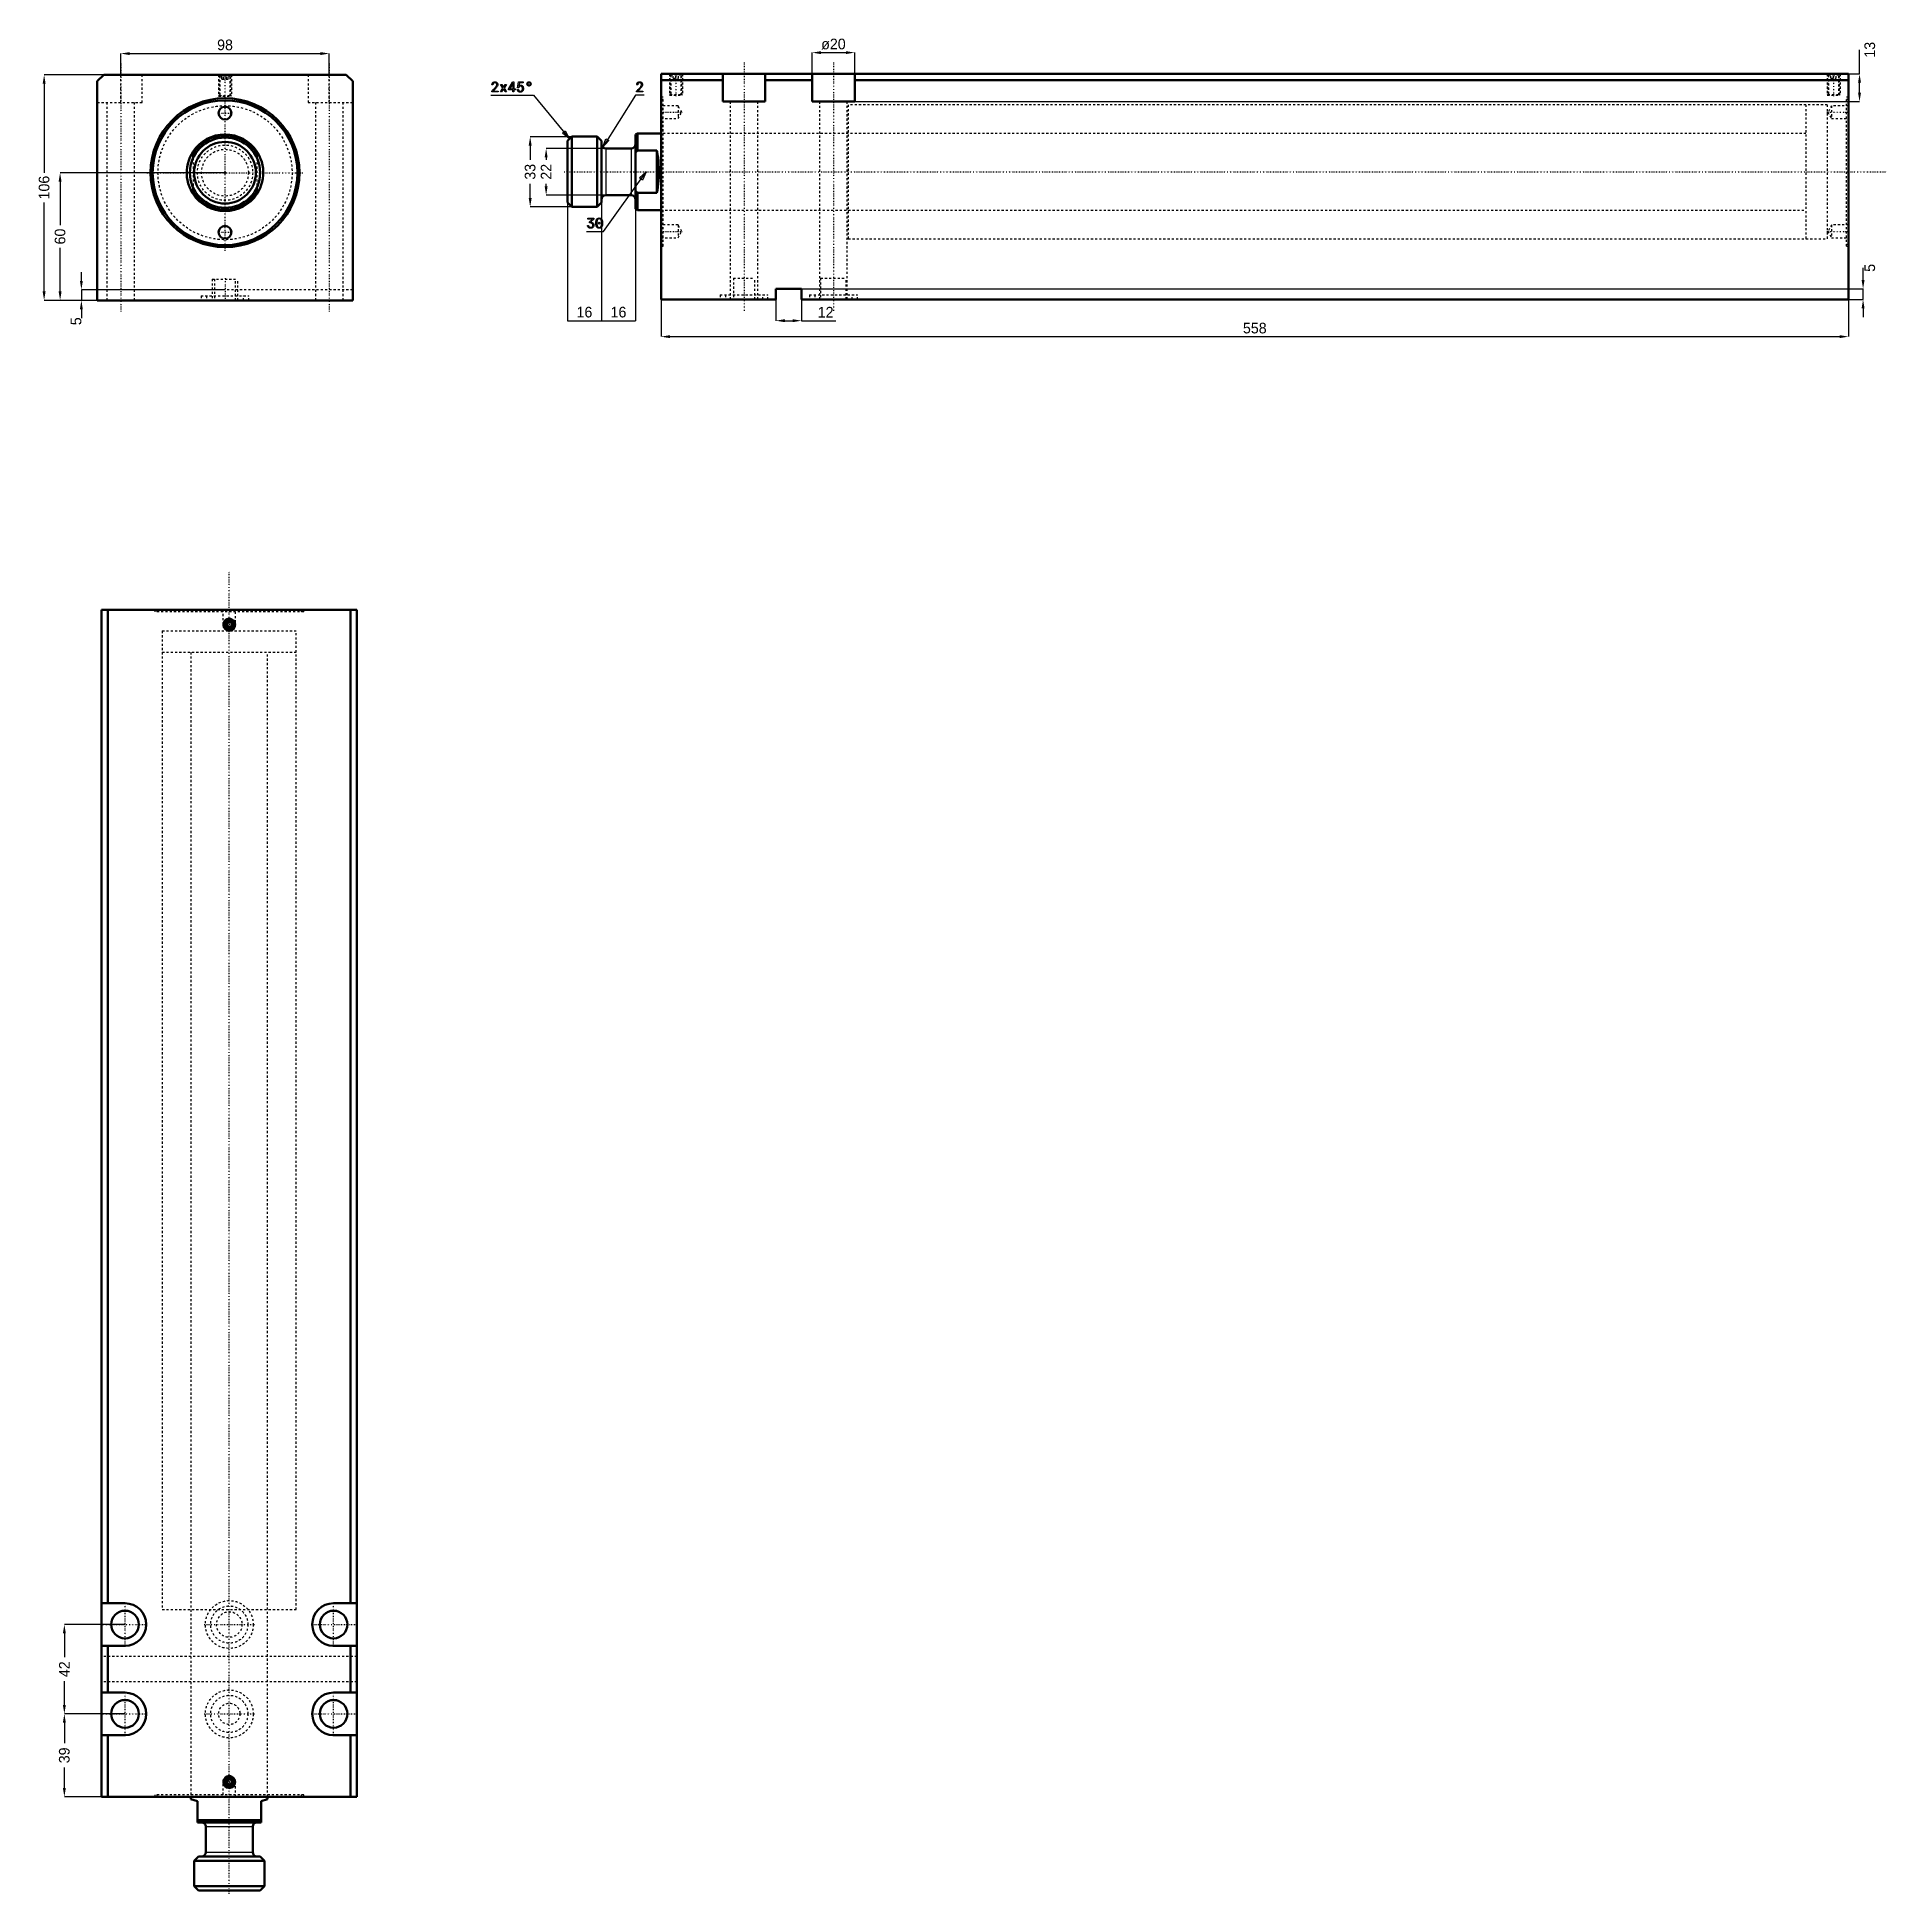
# Model space of a CAD drawing. Header units: millimetres. Extents: x -88 to 781, y -809 to 64.
import ezdxf

# ---------------------------------------------------------------- set-up
doc = ezdxf.new("R2010")
doc.units = ezdxf.units.MM
doc.linetypes.add('Center', pattern=[1.5, 0.45, -0.5, 0.05, -0.5])
doc.linetypes.add('Dashed', pattern=[2, 1, -1])
for name, color, linetype, lineweight in [('2d ConnectionPoints', 7, 'Continuous', 50), ('AM_0', 7, 'Continuous', 50), ('AM_4', 3, 'Continuous', 25), ('AM_5', 3, 'Continuous', 25), ('AM_7', 7, 'Center', 25), ('AM_9', 6, 'Dashed', 25)]:
    doc.layers.add(name, color=color, linetype=linetype, lineweight=lineweight)
doc.dimstyles.new('ISO-25', dxfattribs={"dimtxt": 2.5, "dimasz": 2.5, "dimexe": 1.25, "dimexo": 0.625, "dimtad": 1, "dimtxsty": 'Standard', "dimcen": 2.5, "dimadec": 0, "dimazin": 0, "dimtfac": 1, "dimtmove": 0, "dimatfit": 3, "dimfxl": 0, "dimarcsym": 0})

# ---------------------------------------------------------------- blocks, each defined once
blk = doc.blocks.new('1_JECX_MF_TLA_63_450_0_rod__0_in_JECX_MF_160_TLA_63_450_0__0')
at = {"layer": 'AM_0'}
for p, q in [((-15, 6.87), (-15, 9.95)), ((15, 9.95), (15, 6.87)), ((-15, -9.95), (-15, -6.87)), ((15, -6.87), (15, -9.95))]:
    blk.add_line(p, q, dxfattribs=at)
for points in [[(-15, 9.95), (-15.81, 8.6), (-16.5, 7.19), (-17.06, 5.73), (-17.5, 4.22), (-17.8, 2.68), (-17.97, 1.12), (-17.99, -0.45), (-17.89, -2.02), (-17.64, -3.57), (-17.26, -5.1), (-16.75, -6.58), (-16.12, -8.02), (-15.36, -9.39), (-15, -9.95)], [(15, -9.95), (15.81, -8.6), (16.5, -7.19), (17.06, -5.73), (17.5, -4.22), (17.8, -2.68), (17.97, -1.12), (17.99, 0.45), (17.89, 2.02), (17.64, 3.57), (17.26, 5.1), (16.75, 6.58), (16.12, 8.02), (15.36, 9.39), (15, 9.95)]]:
    blk.add_lwpolyline(points, dxfattribs=at)
for radius in [16.5, 14.5]:
    blk.add_circle((0, 0), radius, dxfattribs=at)
for radius, start, end in [(18, 33.55731, 146.44269), (17.5, 31.00272, 148.99728), (17.5, 211.00272, 328.99728), (18, 213.55731, 326.44269)]:
    blk.add_arc((0, 0), radius, start, end, dxfattribs=at)
at = {"layer": 'AM_9'}
for p, q in [((-15, 6.87), (-15, -6.87)), ((15, 6.87), (15, -6.87))]:
    blk.add_line(p, q, dxfattribs=at)
for radius in [13, 11]:
    blk.add_circle((0, 0), radius, dxfattribs=at)
blk = doc.blocks.new('2_JECX_MF_EXLA_63_450_0_body__0_in_JECX_MF_160_TLA_63_450_0__0')
at = {"layer": 'AM_0'}
for p, q in [((-57, 46), (-60, 43)), ((57, 46), (-57, 46)), ((60, 43), (57, 46)), ((-60, 43), (-60, -60)), ((60, -60), (60, 43)), ((-60, -60), (60, -60))]:
    blk.add_line(p, q, dxfattribs=at)
for centre, radius in [((0, 0), 35), ((0, 0), 34), ((0, 28), 3), ((0, -28), 3)]:
    blk.add_circle(centre, radius, dxfattribs=at)
at = {"layer": 'AM_5', "linetype": 'Dashed'}
for p, q in [((-3, 46), (-3, 36)), ((3, 46), (3, 36))]:
    blk.add_line(p, q, dxfattribs=at)
at = {"layer": 'AM_7'}
for p, q in [((-49, 51.3), (-49, -65.3)), ((0, -36.75), (0, 46.5)), ((49, 51.3), (49, -65.3)), ((-3.15, 28), (3.15, 28)), ((-36.75, 0), (36.75, 0)), ((-3.15, -28), (3.15, -28)), ((0, -49.5), (0, -60.5))]:
    blk.add_line(p, q, dxfattribs=at)
at = {"layer": 'AM_9'}
for p, q in [((-49, 33), (-49, 46)), ((-39, 33), (-39, 46)), ((-3, 46), (-2.73, 45.73)), ((-2.73, 45.73), (-2.73, 36.27)), ((-2.73, 45.73), (2.73, 45.73)), ((-1.9, 46), (-2.4, 45.5)), ((-2.4, 45.5), (2.4, 45.5)), ((-2.4, 45.5), (-2.4, 36)), ((-1.44, 44), (-1.44, 46)), ((-1.44, 44), (1.44, 44)), ((-0.72, 44), (-0.72, 46)), ((0.72, 44), (0.72, 46)), ((1.44, 44), (1.44, 46)), ((2.4, 45.5), (1.9, 46)), ((2.4, 36), (2.4, 45.5)), ((2.73, 45.73), (3, 46)), ((2.73, 36.27), (2.73, 45.73)), ((39, 46), (39, 33)), ((49, 33), (49, 46)), ((-2.73, 36.27), (-3, 36)), ((-3, 36), (3, 36)), ((-2.73, 36.27), (2.73, 36.27)), ((3, 36), (2.73, 36.27)), ((-60, 33), (-39, 33)), ((-55.5, 33), (-55.5, -60)), ((-42.5, -60), (-42.5, 33)), ((39, 33), (60, 33)), ((42.5, 33), (42.5, -60)), ((55.5, -60), (55.5, 33)), ((-6, -50), (6, -50)), ((-6, -50), (-6, -60)), ((-5, -50), (-5, -60)), ((5, -60), (5, -50)), ((6, -60), (6, -50)), ((60, -55), (-60, -55)), ((-11.25, -57.9), (11.25, -57.9)), ((-11.25, -57.9), (-11.25, -60)), ((-8.75, -57.9), (-8.75, -60)), ((8.75, -60), (8.75, -57.9)), ((11.25, -60), (11.25, -57.9))]:
    blk.add_line(p, q, dxfattribs=at)
blk.add_circle((0, 0), 31.5, dxfattribs=at)
blk = doc.blocks.new('*D3')
at = {"layer": 'AM_5', "color": 0, "lineweight": -2}
for p, q in [((-49, 46), (-49, 56)), ((-44.83, 56), (44.83, 56)), ((49, 46), (49, 56))]:
    blk.add_line(p, q, dxfattribs=at)
at = {"layer": 'AM_5', "color": 0}
for points in [[(-44.83, 56.69), (-44.83, 55.31), (-49, 56)], [(44.83, 55.31), (44.83, 56.69), (49, 56)]]:
    blk.add_solid(points, dxfattribs=at)
at = {"layer": 'Defpoints', "color": 0}
for p in [(49, 56), (-49, 46), (49, 46)]:
    blk.add_point(p, dxfattribs=at)
at = {"layer": 'AM_5', "color": 0, "insert": (0, 60.05), "char_height": 5, "attachment_point": 5}
blk.add_mtext('98', dxfattribs=at)
blk = doc.blocks.new('*D4')
at = {"layer": 'AM_5', "color": 0, "lineweight": -2}
for p, q in [((-57, 46), (-85, 46)), ((-85, 41.83), (-85, -0.03)), ((-85, -55.83), (-85, -13.97)), ((-60, -60), (-85, -60))]:
    blk.add_line(p, q, dxfattribs=at)
at = {"layer": 'AM_5', "color": 0}
for points in [[(-84.31, 41.83), (-85.69, 41.83), (-85, 46)], [(-85.69, -55.83), (-84.31, -55.83), (-85, -60)]]:
    blk.add_solid(points, dxfattribs=at)
at = {"layer": 'Defpoints', "color": 0}
for p in [(-57, 46), (-85, -60), (-60, -60)]:
    blk.add_point(p, dxfattribs=at)
at = {"layer": 'AM_5', "color": 0, "insert": (-85, -7), "char_height": 5, "attachment_point": 5, "rotation": 90}
blk.add_mtext('106', dxfattribs=at)
blk = doc.blocks.new('*D5')
at = {"layer": 'AM_5', "color": 0, "lineweight": -2}
for p, q in [((0, 0), (-77.5, 0)), ((-77.5, -4.17), (-77.5, -24.69)), ((-77.5, -55.83), (-77.5, -35.31)), ((-60, -60), (-77.5, -60))]:
    blk.add_line(p, q, dxfattribs=at)
at = {"layer": 'AM_5', "color": 0}
for points in [[(-76.81, -4.17), (-78.19, -4.17), (-77.5, 0)], [(-78.19, -55.83), (-76.81, -55.83), (-77.5, -60)]]:
    blk.add_solid(points, dxfattribs=at)
at = {"layer": 'Defpoints', "color": 0}
for p in [(0, 0), (-77.5, -60), (-60, -60)]:
    blk.add_point(p, dxfattribs=at)
at = {"layer": 'AM_5', "color": 0, "insert": (-77.5, -30), "char_height": 5, "attachment_point": 5, "rotation": 90}
blk.add_mtext('60', dxfattribs=at)
blk = doc.blocks.new('*D6')
at = {"layer": 'AM_5', "color": 0, "lineweight": -2}
for p, q in [((-67.5, -50.83), (-67.5, -46.67)), ((0, -55), (-67.5, -55)), ((-67.5, -55), (-67.5, -60)), ((-60, -60), (-67.5, -60)), ((-67.5, -64.17), (-67.5, -68.33))]:
    blk.add_line(p, q, dxfattribs=at)
at = {"layer": 'AM_5', "color": 0}
for points in [[(-68.19, -50.83), (-66.81, -50.83), (-67.5, -55)], [(-66.81, -64.17), (-68.19, -64.17), (-67.5, -60)]]:
    blk.add_solid(points, dxfattribs=at)
at = {"layer": 'Defpoints', "color": 0}
for p in [(-67.5, -60), (-60, -60), (0, -55)]:
    blk.add_point(p, dxfattribs=at)
at = {"layer": 'AM_5', "color": 0, "insert": (-70, -69.83), "char_height": 5, "attachment_point": 5, "rotation": 90}
blk.add_mtext('5', dxfattribs=at)
blk = doc.blocks.new('1_JECX_MF_TLA_63_450_0_rod__0_in_JECX_MF_160_TLA_63_450_0__4')
at = {"layer": 'AM_0'}
for p, q in [((-18, 0), (-18, -1.03)), ((18, -1.03), (18, 0)), ((-15, -2), (-18, -1.03)), ((-15, -12), (-15, -2)), ((18, -1.03), (15, -2)), ((15, -2), (15, -12)), ((-15, -11), (15, -11)), ((-15, -12), (15, -12)), ((-11, -14), (-11, -26)), ((11, -26), (11, -14)), ((-14.5, -28), (-16.5, -30)), ((-16.5, -30), (16.5, -30)), ((-16.5, -30), (-16.5, -42)), ((-14.5, -28), (14.5, -28)), ((16.5, -30), (14.5, -28)), ((16.5, -42), (16.5, -30)), ((-16.5, -42), (-14.5, -44)), ((-16.5, -42), (16.5, -42)), ((14.5, -44), (16.5, -42)), ((-14.5, -44), (14.5, -44))]:
    blk.add_line(p, q, dxfattribs=at)
for centre, start, end in [((-13, -14), 360, 90), ((13, -14), 90, 180), ((-13, -26), 270, 0), ((13, -26), 180, 270)]:
    blk.add_arc(centre, 2, start, end, dxfattribs=at)
at = {"layer": 'AM_4'}
for p, q in [((-11, -14), (11, -14)), ((-11, -26), (11, -26))]:
    blk.add_line(p, q, dxfattribs=at)
at = {"layer": 'AM_7'}
blk.add_line((0, -45.6), (0, 576), dxfattribs=at)
at = {"layer": 'AM_9'}
for p, q in [((-31.5, 548), (31.5, 548)), ((-31.5, 548), (-31.5, 538)), ((31.5, 538), (31.5, 548)), ((-31.5, 538), (31.5, 538)), ((-18, 538), (-18, 0)), ((18, 0), (18, 538))]:
    blk.add_line(p, q, dxfattribs=at)
blk = doc.blocks.new('2_JECX_MF_EXLA_63_450_0_body__0_in_JECX_MF_160_TLA_63_450_0__4')
at = {"layer": 'AM_0'}
for p, q in [((60, 558), (-60, 558)), ((-60, 558), (-60, 0)), ((-57, 558), (-57, 91)), ((-0.72, 552.25), (-1.44, 551)), ((-1.44, 551), (-0.72, 549.75)), ((0.72, 552.25), (-0.72, 552.25)), ((1.44, 551), (0.72, 552.25)), ((0.72, 549.75), (1.44, 551)), ((57, 558), (57, 91)), ((60, 558), (60, 0)), ((-0.72, 549.75), (0.72, 549.75)), ((-49, 91), (-60, 91)), ((60, 91), (49, 91)), ((-60, 71), (-49, 71)), ((-57, 71), (-57, 49)), ((49, 71), (60, 71)), ((57, 71), (57, 49)), ((-49, 49), (-60, 49)), ((60, 49), (49, 49)), ((-60, 29), (-49, 29)), ((-57, 29), (-57, 0)), ((49, 29), (60, 29)), ((57, 29), (57, 0)), ((60, 0), (-60, 0)), ((-0.72, 8.25), (-1.44, 7)), ((-1.44, 7), (-0.72, 5.75)), ((0.72, 8.25), (-0.72, 8.25)), ((-0.72, 5.75), (0.72, 5.75)), ((1.44, 7), (0.72, 8.25)), ((0.72, 5.75), (1.44, 7))]:
    blk.add_line(p, q, dxfattribs=at)
for centre, radius in [((0, 551), 2.73), ((0, 551), 2.4), ((0, 551), 1.9), ((-49, 81), 6.5), ((49, 81), 6.5), ((-49, 39), 6.5), ((49, 39), 6.5), ((0, 7), 2.73), ((0, 7), 2.4), ((0, 7), 1.9)]:
    blk.add_circle(centre, radius, dxfattribs=at)
for centre, start, end in [((-49, 81), 270, 90), ((49, 81), 90, 270), ((-49, 39), 270, 90), ((49, 39), 90, 270)]:
    blk.add_arc(centre, 10, start, end, dxfattribs=at)
at = {"layer": 'AM_5'}
for centre in [(0, 551), (0, 7)]:
    blk.add_arc(centre, 3, 75, 15, dxfattribs=at)
at = {"layer": 'AM_7'}
for p, q in [((-3.15, 551), (3.15, 551)), ((-49, 70.5), (-49, 91.5)), ((49, 70.5), (49, 91.5)), ((-59.5, 81), (-38.5, 81)), ((-11.81, 81), (11.81, 81)), ((38.5, 81), (59.5, 81)), ((-49, 28.5), (-49, 49.5)), ((49, 28.5), (49, 49.5)), ((-59.5, 39), (-38.5, 39)), ((-11.81, 39), (11.81, 39)), ((38.5, 39), (59.5, 39)), ((-3.15, 7), (3.15, 7))]:
    blk.add_line(p, q, dxfattribs=at)
at = {"layer": 'AM_9'}
for p, q in [((-35, 558), (-35, 557)), ((35, 557), (-35, 557)), ((-34, 558), (-34, 557)), ((-3, 558), (-3, 550)), ((-3, 550), (3, 550)), ((-3, 550), (0, 548.27)), ((0, 548.27), (3, 550)), ((3, 550), (3, 558)), ((34, 557), (34, 558)), ((35, 557), (35, 558)), ((-31.5, 548), (31.5, 548)), ((-31.5, 548), (-31.5, 88)), ((31.5, 88), (31.5, 548)), ((-31.5, 88), (31.5, 88)), ((-18, 88), (-18, 0)), ((18, 0), (18, 88)), ((60, 66), (-60, 66)), ((60, 54), (-60, 54)), ((0, 9.73), (-3, 8)), ((3, 8), (0, 9.73)), ((35, 1), (-35, 1)), ((-35, 1), (-35, 0)), ((-34, 1), (-34, 0)), ((-3, 8), (3, 8)), ((-3, 8), (-3, 0)), ((3, 0), (3, 8)), ((34, 0), (34, 1)), ((35, 0), (35, 1))]:
    blk.add_line(p, q, dxfattribs=at)
for centre, radius in [((0, 81), 11.25), ((0, 81), 8.75), ((0, 81), 6), ((0, 39), 11.25), ((0, 39), 8.75), ((0, 39), 5)]:
    blk.add_circle(centre, radius, dxfattribs=at)
blk = doc.blocks.new('*D12')
at = {"layer": 'AM_5', "color": 0, "lineweight": -2}
for p, q in [((-47, -682.4), (-75.5, -682.4)), ((-75.5, -686.56), (-75.5, -697.73)), ((-75.5, -720.23), (-75.5, -709.06)), ((-47, -724.4), (-75.5, -724.4))]:
    blk.add_line(p, q, dxfattribs=at)
at = {"layer": 'AM_5', "color": 0}
for points in [[(-76.19, -686.56), (-74.8, -686.56), (-75.5, -682.4)], [(-76.19, -720.23), (-74.8, -720.23), (-75.5, -724.4)]]:
    blk.add_solid(points, dxfattribs=at)
at = {"layer": 'Defpoints', "color": 0}
for p in [(-75.5, -682.4), (-47, -682.4), (-47, -724.4)]:
    blk.add_point(p, dxfattribs=at)
at = {"layer": 'AM_5', "color": 0, "insert": (-75.5, -703.4), "char_height": 5, "attachment_point": 5, "rotation": 90}
blk.add_mtext('42', dxfattribs=at)
blk = doc.blocks.new('*D13')
at = {"layer": 'AM_5', "color": 0, "lineweight": -2}
for p, q in [((-47, -724.4), (-75.5, -724.4)), ((-75.5, -728.56), (-75.5, -738.23)), ((-75.5, -759.23), (-75.5, -749.56)), ((-58, -763.4), (-75.5, -763.4))]:
    blk.add_line(p, q, dxfattribs=at)
at = {"layer": 'AM_5', "color": 0}
for points in [[(-76.19, -728.56), (-74.8, -728.56), (-75.5, -724.4)], [(-76.19, -759.23), (-74.8, -759.23), (-75.5, -763.4)]]:
    blk.add_solid(points, dxfattribs=at)
at = {"layer": 'Defpoints', "color": 0}
for p in [(-47, -724.4), (-75.5, -763.4), (-58, -763.4)]:
    blk.add_point(p, dxfattribs=at)
at = {"layer": 'AM_5', "color": 0, "insert": (-75.5, -743.9), "char_height": 5, "attachment_point": 5, "rotation": 90}
blk.add_mtext('39', dxfattribs=at)
blk = doc.blocks.new('1_JECX_MF_TLA_63_450_0_rod__0_in_JECX_MF_160_TLA_63_450_0__2')
at = {"layer": 'AM_0'}
for p, q in [((-11, 18), (-12, 17.5)), ((-12, 17.5), (-12, -17.5)), ((0, 18), (-11, 18)), ((-11, 18), (-11, 9.95)), ((-42, 16.5), (-44, 14.5)), ((-44, 14.5), (-44, -14.5)), ((-30, 16.5), (-42, 16.5)), ((-42, 16.5), (-42, -16.5)), ((-28, 14.5), (-30, 16.5)), ((-30, 16.5), (-30, -16.5)), ((-28, 14.5), (-28, -14.5)), ((-14, 11), (-26, 11)), ((-11, 9.95), (-12, 9.01)), ((-2, 9.95), (-11, 9.95)), ((-2, 9.95), (-2, -9.95)), ((-44, -14.5), (-42, -16.5)), ((-42, -16.5), (-30, -16.5)), ((-30, -16.5), (-28, -14.5)), ((-26, -11), (-14, -11)), ((-12, -9.01), (-11, -9.95)), ((-11, -9.95), (-2, -9.95)), ((-11, -9.95), (-11, -18)), ((-12, -17.5), (-11, -18)), ((-11, -18), (0, -18))]:
    blk.add_line(p, q, dxfattribs=at)
blk.add_lwpolyline([(-2, -9.95), (-1.74, -8.6), (-1.51, -7.19), (-1.33, -5.73), (-1.19, -4.22), (-1.09, -2.68), (-1.04, -1.12), (-1.03, 0.45), (-1.06, 2.02), (-1.14, 3.57), (-1.26, 5.1), (-1.43, 6.58), (-1.64, 8.02), (-1.88, 9.39), (-2, 9.95)], dxfattribs=at)
for centre, start, end in [((-26, 13), 180, 270), ((-14, 13), 270, 0), ((-26, -13), 90, 180), ((-14, -13), 360, 90)]:
    blk.add_arc(centre, 2, start, end, dxfattribs=at)
at = {"layer": 'AM_4'}
for p, q in [((-26, 11), (-26, -11)), ((-14, 11), (-14, -11))]:
    blk.add_line(p, q, dxfattribs=at)
at = {"layer": 'AM_7'}
blk.add_line((-45.6, 0), (576, 0), dxfattribs=at)
at = {"layer": 'AM_9'}
for p, q in [((548, 31.5), (538, 31.5)), ((538, 31.5), (538, -31.5)), ((548, 31.5), (548, -31.5)), ((538, 18), (0, 18)), ((0, -18), (538, -18)), ((538, -31.5), (548, -31.5))]:
    blk.add_line(p, q, dxfattribs=at)
blk = doc.blocks.new('2_JECX_MF_EXLA_63_450_0_body__0_in_JECX_MF_160_TLA_63_450_0__2')
at = {"layer": 'AM_0'}
for p, q in [((0, -60), (0, 46)), ((558, 46), (0, 46)), ((29, 46), (29, 33)), ((49, 33), (49, 46)), ((71, 46), (71, 33)), ((91, 33), (91, 46)), ((558, -60), (558, 46)), ((29, 43), (0, 43)), ((71, 43), (49, 43)), ((558, 43), (91, 43)), ((29, 33), (49, 33)), ((71, 33), (91, 33)), ((54, -60), (0, -60)), ((54, -55), (54, -60)), ((66, -55), (54, -55)), ((66, -60), (66, -55)), ((558, -60), (66, -60))]:
    blk.add_line(p, q, dxfattribs=at)
at = {"layer": 'AM_5', "linetype": 'Dashed'}
for p, q in [((4, 46), (4, 36)), ((10, 46), (10, 36)), ((548, 46), (548, 36)), ((554, 46), (554, 36))]:
    blk.add_line(p, q, dxfattribs=at)
at = {"layer": 'AM_7'}
for p, q in [((7, 46.5), (7, 35.5)), ((39, 51.3), (39, -65.3)), ((81, 51.3), (81, -65.3)), ((551, 46.5), (551, 35.5)), ((-0.49, 28), (10.22, 28)), ((547.78, 28), (558.49, 28)), ((-0.49, -28), (10.22, -28)), ((547.78, -28), (558.49, -28))]:
    blk.add_line(p, q, dxfattribs=at)
at = {"layer": 'AM_9'}
for p, q in [((4, 46), (4.27, 45.73)), ((4.27, 45.73), (4.27, 36.27)), ((4.27, 45.73), (9.73, 45.73)), ((5.1, 46), (4.6, 45.5)), ((4.6, 45.5), (4.6, 36)), ((4.6, 45.5), (9.4, 45.5)), ((5.75, 44), (5.75, 46)), ((5.75, 44), (8.25, 44)), ((7, 44), (7, 46)), ((8.25, 44), (8.25, 46)), ((9.4, 45.5), (8.9, 46)), ((9.4, 36), (9.4, 45.5)), ((9.73, 45.73), (10, 46)), ((9.73, 36.27), (9.73, 45.73)), ((548, 46), (548.27, 45.73)), ((548.27, 45.73), (548.27, 36.27)), ((548.27, 45.73), (553.73, 45.73)), ((549.1, 46), (548.6, 45.5)), ((548.6, 45.5), (548.6, 36)), ((548.6, 45.5), (553.4, 45.5)), ((549.75, 44), (549.75, 46)), ((549.75, 44), (552.25, 44)), ((551, 44), (551, 46)), ((552.25, 44), (552.25, 46)), ((553.4, 45.5), (552.9, 46)), ((553.4, 36), (553.4, 45.5)), ((553.73, 45.73), (554, 46)), ((553.73, 36.27), (553.73, 45.73)), ((1, 35), (0, 35)), ((1, -35), (1, 35)), ((4.27, 36.27), (4, 36)), ((4, 36), (10, 36)), ((4.27, 36.27), (9.73, 36.27)), ((10, 36), (9.73, 36.27)), ((548.27, 36.27), (548, 36)), ((548, 36), (554, 36)), ((548.27, 36.27), (553.73, 36.27)), ((554, 36), (553.73, 36.27)), ((557, -35), (557, 35)), ((558, 35), (557, 35)), ((1, 34), (0, 34)), ((8, 31), (0, 31)), ((9.73, 28), (8, 31)), ((8, 31), (8, 25)), ((8, 25), (9.73, 28)), ((32.5, 33), (32.5, -60)), ((45.5, -60), (45.5, 33)), ((74.5, 33), (74.5, -60)), ((87.5, -60), (87.5, 33)), ((548, 31.5), (88, 31.5)), ((88, 31.5), (88, -31.5)), ((548, 31.5), (548, -31.5)), ((550, 31), (548.27, 28)), ((548.27, 28), (550, 25)), ((558, 31), (550, 31)), ((550, 31), (550, 25)), ((558, 34), (557, 34)), ((0, 25), (8, 25)), ((88, 18), (0, 18)), ((550, 25), (558, 25)), ((0, -18), (88, -18)), ((8, -25), (0, -25)), ((9.73, -28), (8, -25)), ((8, -25), (8, -31)), ((550, -25), (548.27, -28)), ((558, -25), (550, -25)), ((550, -25), (550, -31)), ((0, -31), (8, -31)), ((0, -34), (1, -34)), ((8, -31), (9.73, -28)), ((88, -31.5), (548, -31.5)), ((548.27, -28), (550, -31)), ((550, -31), (558, -31)), ((557, -34), (558, -34)), ((0, -35), (1, -35)), ((557, -35), (558, -35)), ((34, -50), (44, -50)), ((34, -50), (34, -60)), ((44, -60), (44, -50)), ((75, -50), (87, -50)), ((75, -50), (75, -60)), ((87, -60), (87, -50)), ((27.75, -57.9), (50.25, -57.9)), ((27.75, -57.9), (27.75, -60)), ((30.25, -57.9), (30.25, -60)), ((47.75, -60), (47.75, -57.9)), ((50.25, -60), (50.25, -57.9)), ((69.75, -57.9), (92.25, -57.9)), ((69.75, -57.9), (69.75, -60)), ((72.25, -57.9), (72.25, -60)), ((89.75, -60), (89.75, -57.9)), ((92.25, -60), (92.25, -57.9))]:
    blk.add_line(p, q, dxfattribs=at)
blk = doc.blocks.new('*D26')
at = {"layer": 'AM_5', "color": 0, "lineweight": -2}
for p, q in [((275.89, 46.44), (275.89, 56.44)), ((280.06, 56.44), (291.72, 56.44)), ((295.89, 46.44), (295.89, 56.44))]:
    blk.add_line(p, q, dxfattribs=at)
at = {"layer": 'AM_5', "color": 0}
for points in [[(280.06, 57.14), (280.06, 55.75), (275.89, 56.44)], [(291.72, 57.14), (291.72, 55.75), (295.89, 56.44)]]:
    blk.add_solid(points, dxfattribs=at)
at = {"layer": 'Defpoints', "color": 0}
for p in [(295.89, 56.44), (275.89, 46.44), (295.89, 46.44)]:
    blk.add_point(p, dxfattribs=at)
at = {"layer": 'AM_5', "color": 0, "insert": (285.89, 60.44), "char_height": 5, "attachment_point": 5}
blk.add_mtext('ø20', dxfattribs=at)
blk = doc.blocks.new('*D27')
at = {"layer": 'AM_5', "color": 0, "lineweight": -2}
for p, q in [((768.06, 46.44), (768.06, 57.78)), ((295.89, 46.44), (768.06, 46.44)), ((768.06, 37.61), (768.06, 42.28)), ((295.89, 33.44), (768.06, 33.44))]:
    blk.add_line(p, q, dxfattribs=at)
at = {"layer": 'AM_5', "color": 0}
for points in [[(767.36, 42.28), (768.75, 42.28), (768.06, 46.44)], [(767.36, 37.61), (768.75, 37.61), (768.06, 33.44)]]:
    blk.add_solid(points, dxfattribs=at)
at = {"layer": 'Defpoints', "color": 0}
for p in [(295.89, 46.44), (768.06, 46.44), (295.89, 33.44)]:
    blk.add_point(p, dxfattribs=at)
at = {"layer": 'AM_5', "color": 0, "insert": (772.89, 57.78), "char_height": 5, "attachment_point": 5, "rotation": 90}
blk.add_mtext('13', dxfattribs=at)
blk = doc.blocks.new('*D28')
at = {"layer": 'AM_5', "color": 0, "lineweight": -2}
for p, q in [((204.89, -59.56), (204.89, -77.06)), ((762.89, -59.56), (762.89, -77.06)), ((209.06, -77.06), (758.72, -77.06))]:
    blk.add_line(p, q, dxfattribs=at)
at = {"layer": 'AM_5', "color": 0}
for points in [[(209.06, -76.36), (209.06, -77.75), (204.89, -77.06)], [(758.72, -76.36), (758.72, -77.75), (762.89, -77.06)]]:
    blk.add_solid(points, dxfattribs=at)
at = {"layer": 'Defpoints', "color": 0}
for p in [(204.89, -59.56), (762.89, -59.56), (762.89, -77.06)]:
    blk.add_point(p, dxfattribs=at)
at = {"layer": 'AM_5', "color": 0, "insert": (483.89, -73.06), "char_height": 5, "attachment_point": 5}
blk.add_mtext('558', dxfattribs=at)
blk = doc.blocks.new('*D29')
at = {"layer": 'AM_5', "color": 0, "lineweight": -2}
for p, q in [((176.89, -14.06), (176.89, -69.56)), ((192.89, -12.56), (192.89, -69.56)), ((176.89, -69.56), (192.89, -69.56))]:
    blk.add_line(p, q, dxfattribs=at)
at = {"layer": 'Defpoints', "color": 0}
for p in [(176.89, -14.06), (192.89, -12.56), (192.89, -69.56)]:
    blk.add_point(p, dxfattribs=at)
at = {"layer": 'AM_5', "color": 0, "insert": (184.89, -65.56), "char_height": 5, "attachment_point": 5}
blk.add_mtext('16', dxfattribs=at)
blk = doc.blocks.new('*D30')
at = {"layer": 'AM_5', "color": 0, "lineweight": -2}
for p, q in [((160.89, -14.06), (160.89, -69.56)), ((176.89, -14.06), (176.89, -69.56)), ((160.89, -69.56), (176.89, -69.56))]:
    blk.add_line(p, q, dxfattribs=at)
at = {"layer": 'Defpoints', "color": 0}
for p in [(160.89, -14.06), (176.89, -14.06), (176.89, -69.56)]:
    blk.add_point(p, dxfattribs=at)
at = {"layer": 'AM_5', "color": 0, "insert": (168.89, -65.56), "char_height": 5, "attachment_point": 5}
blk.add_mtext('16', dxfattribs=at)
blk = doc.blocks.new('*D31')
at = {"layer": 'AM_5', "color": 0, "lineweight": -2}
for p, q in [((162.89, 16.94), (143.39, 16.94)), ((143.39, 12.78), (143.39, 6.11)), ((143.39, -11.89), (143.39, -5.22)), ((162.89, -16.06), (143.39, -16.06))]:
    blk.add_line(p, q, dxfattribs=at)
at = {"layer": 'AM_5', "color": 0}
for points in [[(142.7, 12.78), (144.09, 12.78), (143.39, 16.94)], [(142.7, -11.89), (144.09, -11.89), (143.39, -16.06)]]:
    blk.add_solid(points, dxfattribs=at)
at = {"layer": 'Defpoints', "color": 0}
for p in [(143.39, 16.94), (162.89, 16.94), (162.89, -16.06)]:
    blk.add_point(p, dxfattribs=at)
at = {"layer": 'AM_5', "color": 0, "insert": (143.39, 0.44), "char_height": 5, "attachment_point": 5, "rotation": 90}
blk.add_mtext('33', dxfattribs=at)
blk = doc.blocks.new('*D32')
at = {"layer": 'AM_5', "color": 0, "lineweight": -2}
for p, q in [((178.89, 11.44), (150.89, 11.44)), ((150.89, 7.28), (150.89, 6.11)), ((150.89, -6.39), (150.89, -5.22)), ((178.89, -10.56), (150.89, -10.56))]:
    blk.add_line(p, q, dxfattribs=at)
at = {"layer": 'AM_5', "color": 0}
for points in [[(150.2, 7.28), (151.59, 7.28), (150.89, 11.44)], [(150.2, -6.39), (151.59, -6.39), (150.89, -10.56)]]:
    blk.add_solid(points, dxfattribs=at)
at = {"layer": 'Defpoints', "color": 0}
for p in [(150.89, 11.44), (178.89, 11.44), (178.89, -10.56)]:
    blk.add_point(p, dxfattribs=at)
at = {"layer": 'AM_5', "color": 0, "insert": (150.89, 0.44), "char_height": 5, "attachment_point": 5, "rotation": 90}
blk.add_mtext('22', dxfattribs=at)
blk = doc.blocks.new('*D33')
at = {"layer": 'AM_5', "color": 0, "lineweight": -2}
for p, q in [((258.89, -54.56), (258.89, -69.56)), ((270.89, -59.56), (270.89, -69.56)), ((263.06, -69.56), (266.72, -69.56)), ((270.89, -69.56), (287.06, -69.56))]:
    blk.add_line(p, q, dxfattribs=at)
at = {"layer": 'AM_5', "color": 0}
for points in [[(263.06, -68.86), (263.06, -70.25), (258.89, -69.56)], [(266.72, -68.86), (266.72, -70.25), (270.89, -69.56)]]:
    blk.add_solid(points, dxfattribs=at)
at = {"layer": 'Defpoints', "color": 0}
for p in [(258.89, -54.56), (270.89, -59.56), (270.89, -69.56)]:
    blk.add_point(p, dxfattribs=at)
at = {"layer": 'AM_5', "color": 0, "insert": (282.22, -65.56), "char_height": 5, "attachment_point": 5}
blk.add_mtext('12', dxfattribs=at)
blk = doc.blocks.new('*D34')
at = {"layer": 'AM_5', "color": 0, "lineweight": -2}
for p, q in [((769.72, -50.39), (769.72, -44.72)), ((258.89, -54.56), (769.72, -54.56)), ((270.89, -59.56), (769.72, -59.56)), ((769.72, -59.56), (769.72, -54.56)), ((769.72, -63.72), (769.72, -67.89))]:
    blk.add_line(p, q, dxfattribs=at)
at = {"layer": 'AM_5', "color": 0}
for points in [[(769.03, -50.39), (770.42, -50.39), (769.72, -54.56)], [(769.03, -63.72), (770.42, -63.72), (769.72, -59.56)]]:
    blk.add_solid(points, dxfattribs=at)
at = {"layer": 'Defpoints', "color": 0}
for p in [(258.89, -54.56), (270.89, -59.56), (769.72, -59.56)]:
    blk.add_point(p, dxfattribs=at)
at = {"layer": 'AM_5', "color": 0, "insert": (772.89, -44.72), "char_height": 5, "attachment_point": 5, "rotation": 90}
blk.add_mtext('5', dxfattribs=at)

msp = doc.modelspace()

# ---------------------------------------------------------------- linework, layer by layer
at = {"layer": '2d ConnectionPoints'}
for p in [(0, 0), (204.892, 0.443), (2.002, -763.395)]:
    msp.add_point(p, dxfattribs=at)
at = {"layer": 'AM_5'}
for p, q in [((124.892, 36.443), (144.892, 36.443)), ((144.892, 36.443), (161.892, 15.943)), ((192.892, 36.443), (177.477, 12.029)), ((196.892, 36.443), (192.892, 36.443)), ((177.892, -27.557), (197.892, 0.443)), ((169.892, -27.557), (177.892, -27.557))]:
    msp.add_line(p, q, dxfattribs=at)
for points in [[(125.538, 38.554), (125.538, 38.554), (125.752, 38.749), (126.057, 39.035), (126.057, 39.035), (126.343, 39.312), (126.523, 39.491), (126.523, 39.491), (126.695, 39.672), (126.942, 39.957), (126.942, 39.957), (127.175, 40.256), (127.323, 40.465), (127.323, 40.465), (127.452, 40.673), (127.593, 40.969), (127.593, 40.969), (127.669, 41.246), (127.683, 41.42), (127.683, 41.42), (127.679, 41.518), (127.656, 41.657), (127.656, 41.657), (127.613, 41.785), (127.573, 41.866), (127.573, 41.866), (127.525, 41.94), (127.442, 42.039), (127.442, 42.039), (127.343, 42.121), (127.269, 42.168), (127.269, 42.168), (127.19, 42.206), (127.064, 42.248), (127.064, 42.248), (126.929, 42.271), (126.835, 42.275), (126.835, 42.275), (126.731, 42.271), (126.583, 42.247), (126.583, 42.247), (126.446, 42.204), (126.361, 42.165), (126.361, 42.165), (126.281, 42.116), (126.175, 42.029), (126.175, 42.029), (126.086, 41.924), (126.036, 41.844), (126.036, 41.844), (125.993, 41.758), (125.948, 41.616), (125.948, 41.616), (125.923, 41.46), (125.919, 41.349), (125.431, 41.349), (125.431, 41.349), (125.439, 41.516), (125.478, 41.748), (125.478, 41.748), (125.552, 41.958), (125.62, 42.087), (125.62, 42.087), (125.7, 42.204), (125.841, 42.358), (125.841, 42.358), (126.005, 42.485), (126.128, 42.555), (126.128, 42.555), (126.259, 42.612), (126.465, 42.674), (126.465, 42.674), (126.683, 42.707), (126.835, 42.714), (126.835, 42.714), (126.977, 42.708), (127.184, 42.676), (127.184, 42.676), (127.381, 42.618), (127.508, 42.564), (127.508, 42.564), (127.628, 42.499), (127.788, 42.38), (127.788, 42.38), (127.927, 42.236), (128.007, 42.126), (128.007, 42.126), (128.074, 42.006), (128.147, 41.81), (128.147, 41.81), (128.186, 41.596), (128.194, 41.443), (128.194, 41.443), (128.182, 41.27), (128.124, 41.003), (128.124, 41.003), (128.017, 40.73), (127.917, 40.543), (127.917, 40.543), (127.803, 40.357), (127.618, 40.088), (127.618, 40.088), (127.416, 39.831), (127.272, 39.667), (127.272, 39.667), (127.117, 39.5), (126.857, 39.229), (126.857, 39.229), (126.564, 38.933), (126.351, 38.723), (126.006, 38.385), (128.333, 38.382), (128.333, 37.943), (125.366, 37.943), (125.366, 38.398), (125.538, 38.554)], [(130.562, 39.727), (129.464, 41.518), (130.032, 41.518), (130.851, 40.163), (131.713, 41.518), (132.229, 41.518), (131.144, 39.769), (132.281, 37.943), (131.706, 37.943), (130.842, 39.347), (129.928, 37.943), (129.402, 37.943), (130.562, 39.727)], [(135.316, 38.983), (133.21, 38.983), (133.21, 39.405), (135.128, 42.655), (135.771, 42.655), (135.771, 39.422), (136.473, 39.422), (136.473, 38.983), (135.771, 38.983), (135.771, 37.943), (135.316, 37.943), (135.316, 38.983)], [(135.323, 39.422), (135.323, 42.109), (133.769, 39.422), (135.323, 39.422)], [(138.773, 37.884), (138.773, 37.884), (138.627, 37.889), (138.417, 37.916), (138.417, 37.916), (138.221, 37.964), (138.097, 38.009), (138.097, 38.009), (137.981, 38.065), (137.825, 38.169), (137.825, 38.169), (137.692, 38.298), (137.615, 38.398), (137.615, 38.398), (137.55, 38.509), (137.479, 38.695), (137.479, 38.695), (137.441, 38.906), (137.434, 39.061), (137.941, 39.061), (137.941, 39.061), (137.951, 38.915), (138, 38.724), (138, 38.724), (138.092, 38.568), (138.177, 38.482), (138.177, 38.482), (138.277, 38.412), (138.449, 38.336), (138.449, 38.336), (138.646, 38.295), (138.793, 38.287), (138.793, 38.287), (138.918, 38.294), (139.09, 38.33), (139.09, 38.33), (139.242, 38.398), (139.332, 38.46), (139.332, 38.46), (139.414, 38.533), (139.518, 38.659), (139.518, 38.659), (139.603, 38.804), (139.648, 38.911), (139.648, 38.911), (139.684, 39.025), (139.723, 39.204), (139.723, 39.204), (139.744, 39.392), (139.748, 39.522), (139.748, 39.522), (139.744, 39.642), (139.724, 39.815), (139.724, 39.815), (139.686, 39.982), (139.651, 40.089), (139.651, 40.089), (139.608, 40.191), (139.528, 40.329), (139.528, 40.329), (139.43, 40.448), (139.355, 40.517), (139.355, 40.517), (139.272, 40.575), (139.133, 40.639), (139.133, 40.639), (138.977, 40.673), (138.864, 40.679), (138.864, 40.679), (138.744, 40.671), (138.573, 40.63), (138.573, 40.63), (138.416, 40.552), (138.318, 40.481), (138.318, 40.481), (138.23, 40.396), (138.12, 40.246), (138.12, 40.246), (138.039, 40.07), (138, 39.938), (137.506, 39.938), (137.844, 42.668), (140.138, 42.668), (140.138, 42.246), (138.305, 42.246), (138.097, 40.683), (138.097, 40.683), (138.166, 40.767), (138.274, 40.876), (138.274, 40.876), (138.386, 40.966), (138.465, 41.016), (138.465, 41.016), (138.547, 41.056), (138.68, 41.1), (138.68, 41.1), (138.825, 41.123), (138.929, 41.128), (138.929, 41.128), (139.089, 41.119), (139.311, 41.074), (139.311, 41.074), (139.514, 40.991), (139.638, 40.913), (139.638, 40.913), (139.752, 40.821), (139.901, 40.66), (139.901, 40.66), (140.025, 40.471), (140.093, 40.33), (140.093, 40.33), (140.149, 40.179), (140.21, 39.94), (140.21, 39.94), (140.243, 39.687), (140.249, 39.509), (140.249, 39.509), (140.241, 39.323), (140.202, 39.059), (140.202, 39.059), (140.13, 38.815), (140.064, 38.663), (140.064, 38.663), (139.983, 38.522), (139.841, 38.335), (139.841, 38.335), (139.671, 38.177), (139.544, 38.089), (139.544, 38.089), (139.406, 38.015), (139.184, 37.935), (139.184, 37.935), (138.943, 37.892), (138.773, 37.884)], [(142.848, 40.738), (142.848, 40.738), (142.746, 40.743), (142.598, 40.772), (142.598, 40.772), (142.457, 40.824), (142.367, 40.873), (142.367, 40.873), (142.282, 40.93), (142.169, 41.032), (142.169, 41.032), (142.072, 41.15), (142.016, 41.238), (142.016, 41.238), (141.969, 41.332), (141.919, 41.479), (141.919, 41.479), (141.891, 41.632), (141.886, 41.739), (141.886, 41.739), (141.891, 41.845), (141.919, 41.999), (141.919, 41.999), (141.969, 42.145), (142.016, 42.239), (142.016, 42.239), (142.072, 42.328), (142.169, 42.446), (142.169, 42.446), (142.282, 42.547), (142.367, 42.605), (142.367, 42.605), (142.457, 42.653), (142.598, 42.706), (142.598, 42.706), (142.746, 42.734), (142.848, 42.74), (142.848, 42.74), (142.95, 42.734), (143.098, 42.706), (143.098, 42.706), (143.238, 42.653), (143.327, 42.605), (143.327, 42.605), (143.412, 42.547), (143.524, 42.446), (143.524, 42.446), (143.62, 42.329), (143.675, 42.241), (143.675, 42.241), (143.721, 42.148), (143.771, 42.001), (143.771, 42.001), (143.798, 41.846), (143.804, 41.739), (143.804, 41.739), (143.798, 41.631), (143.771, 41.477), (143.771, 41.477), (143.721, 41.33), (143.675, 41.237), (143.675, 41.237), (143.62, 41.149), (143.524, 41.031), (143.524, 41.031), (143.412, 40.93), (143.327, 40.873), (143.327, 40.873), (143.238, 40.824), (143.098, 40.772), (143.098, 40.772), (142.95, 40.743), (142.848, 40.738)], [(142.848, 41.134), (142.848, 41.134), (142.91, 41.138), (142.998, 41.155), (142.998, 41.155), (143.083, 41.186), (143.137, 41.216), (143.137, 41.216), (143.188, 41.25), (143.257, 41.311), (143.257, 41.311), (143.315, 41.383), (143.349, 41.437), (143.349, 41.437), (143.377, 41.493), (143.407, 41.582), (143.407, 41.582), (143.423, 41.675), (143.427, 41.739), (143.427, 41.739), (143.423, 41.803), (143.407, 41.896), (143.407, 41.896), (143.377, 41.984), (143.349, 42.041), (143.349, 42.041), (143.315, 42.095), (143.257, 42.166), (143.257, 42.166), (143.188, 42.227), (143.137, 42.262), (143.137, 42.262), (143.083, 42.291), (142.998, 42.323), (142.998, 42.323), (142.91, 42.34), (142.848, 42.343), (142.848, 42.343), (142.786, 42.34), (142.697, 42.323), (142.697, 42.323), (142.612, 42.291), (142.557, 42.262), (142.557, 42.262), (142.505, 42.227), (142.436, 42.166), (142.436, 42.166), (142.377, 42.095), (142.343, 42.041), (142.343, 42.041), (142.314, 41.984), (142.283, 41.896), (142.283, 41.896), (142.266, 41.803), (142.263, 41.739), (142.263, 41.739), (142.266, 41.675), (142.283, 41.582), (142.283, 41.582), (142.314, 41.493), (142.343, 41.437), (142.343, 41.437), (142.377, 41.383), (142.436, 41.311), (142.436, 41.311), (142.505, 41.25), (142.557, 41.216), (142.557, 41.216), (142.612, 41.186), (142.697, 41.155), (142.697, 41.155), (142.786, 41.138), (142.848, 41.134)], [(193.538, 38.554), (193.538, 38.554), (193.752, 38.749), (194.057, 39.035), (194.057, 39.035), (194.343, 39.312), (194.523, 39.491), (194.523, 39.491), (194.695, 39.672), (194.942, 39.957), (194.942, 39.957), (195.175, 40.256), (195.323, 40.465), (195.323, 40.465), (195.452, 40.673), (195.593, 40.969), (195.593, 40.969), (195.669, 41.246), (195.683, 41.42), (195.683, 41.42), (195.679, 41.518), (195.656, 41.657), (195.656, 41.657), (195.613, 41.785), (195.573, 41.866), (195.573, 41.866), (195.525, 41.94), (195.442, 42.039), (195.442, 42.039), (195.343, 42.121), (195.269, 42.168), (195.269, 42.168), (195.19, 42.206), (195.064, 42.248), (195.064, 42.248), (194.929, 42.271), (194.835, 42.275), (194.835, 42.275), (194.731, 42.271), (194.583, 42.247), (194.583, 42.247), (194.446, 42.204), (194.361, 42.165), (194.361, 42.165), (194.281, 42.116), (194.175, 42.029), (194.175, 42.029), (194.086, 41.924), (194.036, 41.844), (194.036, 41.844), (193.993, 41.758), (193.948, 41.616), (193.948, 41.616), (193.923, 41.46), (193.919, 41.349), (193.431, 41.349), (193.431, 41.349), (193.439, 41.516), (193.478, 41.748), (193.478, 41.748), (193.552, 41.958), (193.62, 42.087), (193.62, 42.087), (193.7, 42.204), (193.841, 42.358), (193.841, 42.358), (194.005, 42.485), (194.128, 42.555), (194.128, 42.555), (194.259, 42.612), (194.465, 42.674), (194.465, 42.674), (194.683, 42.707), (194.835, 42.714), (194.835, 42.714), (194.977, 42.708), (195.184, 42.676), (195.184, 42.676), (195.381, 42.618), (195.508, 42.564), (195.508, 42.564), (195.628, 42.499), (195.788, 42.38), (195.788, 42.38), (195.927, 42.236), (196.007, 42.126), (196.007, 42.126), (196.074, 42.006), (196.147, 41.81), (196.147, 41.81), (196.186, 41.596), (196.194, 41.443), (196.194, 41.443), (196.182, 41.27), (196.124, 41.003), (196.124, 41.003), (196.017, 40.73), (195.917, 40.543), (195.917, 40.543), (195.803, 40.357), (195.618, 40.088), (195.618, 40.088), (195.416, 39.831), (195.272, 39.667), (195.272, 39.667), (195.117, 39.5), (194.857, 39.229), (194.857, 39.229), (194.564, 38.933), (194.351, 38.723), (194.006, 38.385), (196.333, 38.382), (196.333, 37.943), (193.366, 37.943), (193.366, 38.398), (193.538, 38.554)], [(161.892, 15.943), (158.59, 18.618), (159.873, 19.682), (161.892, 15.943)], [(177.477, 12.029), (178.997, 15.997), (180.406, 15.107), (177.477, 12.029)], [(197.892, 0.443), (196.148, -3.432), (194.792, -2.463), (197.892, 0.443)], [(170.824, -24.751), (170.824, -24.751), (170.83, -24.861), (170.859, -25.016), (170.859, -25.016), (170.913, -25.157), (170.962, -25.245), (170.962, -25.245), (171.021, -25.325), (171.124, -25.432), (171.124, -25.432), (171.243, -25.52), (171.331, -25.57), (171.331, -25.57), (171.425, -25.611), (171.57, -25.655), (171.57, -25.655), (171.721, -25.679), (171.825, -25.683), (171.825, -25.683), (171.936, -25.679), (172.096, -25.655), (172.096, -25.655), (172.25, -25.61), (172.349, -25.568), (172.349, -25.568), (172.442, -25.518), (172.568, -25.428), (172.568, -25.428), (172.676, -25.321), (172.739, -25.24), (172.739, -25.24), (172.791, -25.152), (172.848, -25.011), (172.848, -25.011), (172.879, -24.859), (172.885, -24.751), (172.885, -24.751), (172.877, -24.597), (172.834, -24.385), (172.834, -24.385), (172.754, -24.194), (172.68, -24.08), (172.68, -24.08), (172.592, -23.975), (172.437, -23.839), (172.437, -23.839), (172.256, -23.728), (172.119, -23.667), (172.119, -23.667), (171.973, -23.617), (171.74, -23.563), (171.74, -23.563), (171.489, -23.534), (171.312, -23.529), (171.312, -23.074), (172.631, -21.78), (170.428, -21.78), (170.428, -21.345), (173.249, -21.345), (173.249, -21.8), (171.9, -23.132), (171.9, -23.132), (172.194, -23.2), (172.569, -23.347), (172.569, -23.347), (172.864, -23.548), (173.016, -23.712), (173.016, -23.712), (173.137, -23.895), (173.269, -24.192), (173.269, -24.192), (173.339, -24.518), (173.353, -24.751), (173.353, -24.751), (173.344, -24.919), (173.296, -25.153), (173.296, -25.153), (173.207, -25.366), (173.125, -25.497), (173.125, -25.497), (173.029, -25.616), (172.865, -25.772), (172.865, -25.772), (172.677, -25.9), (172.539, -25.969), (172.539, -25.969), (172.394, -26.027), (172.171, -26.089), (172.171, -26.089), (171.942, -26.122), (171.786, -26.129), (171.786, -26.129), (171.635, -26.122), (171.415, -26.089), (171.415, -26.089), (171.205, -26.028), (171.07, -25.971), (171.07, -25.971), (170.942, -25.902), (170.769, -25.775), (170.769, -25.775), (170.62, -25.62), (170.533, -25.501), (170.533, -25.501), (170.46, -25.372), (170.381, -25.158), (170.381, -25.158), (170.338, -24.921), (170.33, -24.751), (170.824, -24.751)], [(175.838, -26.122), (175.838, -26.122), (175.593, -26.11), (175.27, -26.047), (175.27, -26.047), (175.002, -25.931), (174.854, -25.823), (174.854, -25.823), (174.726, -25.695), (174.568, -25.469), (174.568, -25.469), (174.45, -25.202), (174.394, -25.003), (174.394, -25.003), (174.351, -24.783), (174.305, -24.412), (174.305, -24.412), (174.28, -23.992), (174.275, -23.685), (174.275, -23.685), (174.28, -23.384), (174.305, -22.973), (174.305, -22.973), (174.352, -22.608), (174.395, -22.391), (174.395, -22.391), (174.452, -22.193), (174.571, -21.929), (174.571, -21.929), (174.73, -21.705), (174.858, -21.577), (174.858, -21.577), (175.007, -21.47), (175.275, -21.354), (175.275, -21.354), (175.595, -21.292), (175.838, -21.28), (175.838, -21.28), (176.082, -21.292), (176.404, -21.354), (176.404, -21.354), (176.672, -21.47), (176.821, -21.577), (176.821, -21.577), (176.95, -21.705), (177.109, -21.929), (177.109, -21.929), (177.229, -22.192), (177.286, -22.39), (177.286, -22.39), (177.33, -22.606), (177.378, -22.971), (177.378, -22.971), (177.403, -23.383), (177.408, -23.685), (177.408, -23.685), (177.403, -23.988), (177.376, -24.404), (177.376, -24.404), (177.327, -24.774), (177.281, -24.994), (177.281, -24.994), (177.222, -25.196), (177.1, -25.464), (177.1, -25.464), (176.939, -25.692), (176.81, -25.822), (176.81, -25.822), (176.661, -25.93), (176.395, -26.047), (176.395, -26.047), (176.078, -26.11), (175.838, -26.122)], [(175.838, -25.693), (175.838, -25.693), (176.009, -25.683), (176.235, -25.628), (176.235, -25.628), (176.424, -25.527), (176.529, -25.433), (176.529, -25.433), (176.619, -25.322), (176.731, -25.13), (176.731, -25.13), (176.814, -24.907), (176.854, -24.741), (176.854, -24.741), (176.884, -24.56), (176.916, -24.261), (176.916, -24.261), (176.933, -23.927), (176.937, -23.685), (176.937, -23.685), (176.934, -23.428), (176.918, -23.082), (176.918, -23.082), (176.89, -22.782), (176.864, -22.607), (176.864, -22.607), (176.828, -22.45), (176.749, -22.239), (176.749, -22.239), (176.641, -22.059), (176.552, -21.956), (176.552, -21.956), (176.447, -21.869), (176.254, -21.775), (176.254, -21.775), (176.019, -21.725), (175.838, -21.715), (175.838, -21.715), (175.659, -21.725), (175.426, -21.775), (175.426, -21.775), (175.234, -21.869), (175.13, -21.956), (175.13, -21.956), (175.041, -22.059), (174.934, -22.239), (174.934, -22.239), (174.855, -22.45), (174.819, -22.607), (174.819, -22.607), (174.793, -22.782), (174.765, -23.082), (174.765, -23.082), (174.749, -23.428), (174.746, -23.685), (174.746, -23.685), (174.749, -23.929), (174.766, -24.265), (174.766, -24.265), (174.797, -24.565), (174.826, -24.744), (174.826, -24.744), (174.864, -24.909), (174.946, -25.131), (174.946, -25.131), (175.056, -25.322), (175.146, -25.433), (175.146, -25.433), (175.251, -25.527), (175.439, -25.628), (175.439, -25.628), (175.666, -25.683), (175.838, -25.693)], [(175.403, -23.685), (175.838, -23.197), (176.274, -23.685), (175.838, -24.127), (175.403, -23.685)]]:
    msp.add_lwpolyline(points, dxfattribs=at)

# ---------------------------------------------------------------- block references
for name, p in [('2_JECX_MF_EXLA_63_450_0_body__0_in_JECX_MF_160_TLA_63_450_0__0', (0, 0)), ('2_JECX_MF_EXLA_63_450_0_body__0_in_JECX_MF_160_TLA_63_450_0__2', (204.892, 0.443)), ('1_JECX_MF_TLA_63_450_0_rod__0_in_JECX_MF_160_TLA_63_450_0__2', (204.892, 0.443)), ('1_JECX_MF_TLA_63_450_0_rod__0_in_JECX_MF_160_TLA_63_450_0__0', (0, 0)), ('1_JECX_MF_TLA_63_450_0_rod__0_in_JECX_MF_160_TLA_63_450_0__4', (2.002, -763.395)), ('2_JECX_MF_EXLA_63_450_0_body__0_in_JECX_MF_160_TLA_63_450_0__4', (2.002, -763.395))]:
    msp.add_blockref(name, p)

# ---------------------------------------------------------------- dimensions: what is measured, and where the dimension line sits
for base, p1, p2, text, override, picture, middle in [((49, 56), (-49, 46), (49, 46), '98', {"dimtxt": 5, "dimasz": 4.166667, "dimexe": 0, "dimexo": 0, "dimgap": 1.5}, '*D3', (0, 56)), ((295.892, 56.443), (275.892, 46.443), (295.892, 46.443), 'ø20', {"dimtxt": 5, "dimasz": 4.166667, "dimexe": 0, "dimexo": 0, "dimgap": 1.5}, '*D26', (285.892, 56.443)), ((176.892, -69.557), (160.892, -14.057), (176.892, -14.057), '16', {"dimtxt": 5, "dimasz": 0, "dimexe": 0, "dimexo": 0, "dimgap": 1.5}, '*D30', (168.892, -69.557)), ((192.892, -69.557), (176.892, -14.057), (192.892, -12.557), '16', {"dimtxt": 5, "dimasz": 0, "dimexe": 0, "dimexo": 0, "dimgap": 1.5}, '*D29', (184.892, -69.557)), ((762.892, -77.057), (204.892, -59.557), (762.892, -59.557), '558', {"dimtxt": 5, "dimasz": 4.166667, "dimexe": 0, "dimexo": 0, "dimgap": 1.5}, '*D28', (483.892, -77.057)), ((270.892, -69.557), (258.892, -54.557), (270.892, -59.557), '12', {"dimtxt": 5, "dimasz": 4.166667, "dimexe": 0, "dimexo": 0, "dimgap": 1.5}, '*D33', (282.225, -69.557))]:
    dim = msp.add_linear_dim(base=base, p1=p1, p2=p2, text=text, dimstyle='ISO-25', override=override, dxfattribs=at)
    dim.commit()
    dim.dimension.update_dxf_attribs({"geometry": picture, "text_midpoint": middle, "dimtype": 160})
for base, p1, p2, text, picture, middle in [((768.058, 46.443), (295.892, 33.443), (295.892, 46.443), '13', '*D27', (772.892, 57.776)), ((-85, -60), (-57, 46), (-60, -60), '106', '*D4', (-85, -7)), ((143.392, 16.943), (162.892, -16.057), (162.892, 16.943), '33', '*D31', (143.392, 0.443)), ((150.892, 11.443), (178.892, -10.557), (178.892, 11.443), '22', '*D32', (150.892, 0.443)), ((-77.5, -60), (0, 0), (-60, -60), '60', '*D5', (-77.5, -30)), ((769.725, -59.557), (258.892, -54.557), (270.892, -59.557), '5', '*D34', (772.892, -44.724)), ((-67.5, -60), (0, -55), (-60, -60), '5', '*D6', (-70, -69.833)), ((-75.498, -682.395), (-46.998, -724.395), (-46.998, -682.395), '42', '*D12', (-75.498, -703.395)), ((-75.498, -763.395), (-46.998, -724.395), (-57.998, -763.395), '39', '*D13', (-75.498, -743.895))]:
    dim = msp.add_linear_dim(base=base, p1=p1, p2=p2, angle=90, text=text, dimstyle='ISO-25', override={"dimtxt": 5, "dimasz": 4.166667, "dimexe": 0, "dimexo": 0, "dimgap": 1.5}, dxfattribs=at)
    dim.commit()
    dim.dimension.update_dxf_attribs({"geometry": picture, "text_midpoint": middle, "dimtype": 160, "text_rotation": 90})

doc.saveas('drawing.dxf')
